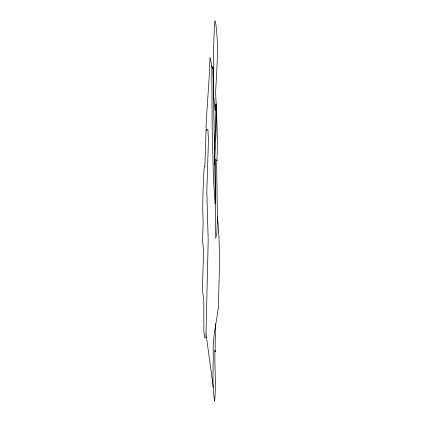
<?xml version="1.0" encoding="UTF-8"?>
<svg xmlns="http://www.w3.org/2000/svg" width="422" height="422" viewBox="0 0 422 422"><rect width="100%" height="100%" fill="white"/><g stroke="black" fill="none" stroke-linecap="round" stroke-linejoin="round"><path stroke-width="0.63" d="M216.919 160.75L216.671 166.141L217.404 216.924L216.913 232.612L215.689 238.425L215.146 170.53L215.5 159.326L216.919 160.75C218.053 137.904 216.555 115.079 215.616 92.276C216.755 68.649 219.097 44.748 215.394 21.227L214.919 21.1L214.54 24.27C213.727 40.264 213.5 56.332 213.078 72.304L215.283 188.771L215.093 203.916L213.479 178.464L212.187 128.789L211.807 66.085M215.457 323.853L215.093 351.711L214.983 350.344C214.387 367.187 216.365 384.12 214.598 400.9C211.638 383.245 213.701 365.188 213.136 347.38C213.543 334.134 216.586 321.353 218.227 308.318C219.224 277.861 220.627 247.318 217.404 216.924M206.02 333.791L208.188 240.413L206.827 191.541L208.447 140.004L207.877 129.09L206.057 130.514L204.844 166.674L204.775 166.242L204.048 168.341L202.961 192.464L202.739 208.093L203.13 223.655L202.518 240.688L203.573 250.526L202.439 289.212L203.868 302.474L203.847 331.259L204.834 337.742L205.809 337.932L206.02 333.791L213.258 387.238M214.582 164.997L215.932 134.228L216.396 109.625M214.35 150.749L215.595 125.529L215.948 103.791L215.753 110.026L215.183 110.59L213.706 96.643L213.126 66.665M212.904 68.712L212.129 67.72L210.05 57.255L209.17 77.579L206.136 122.997L206.057 130.514"/></g></svg>
